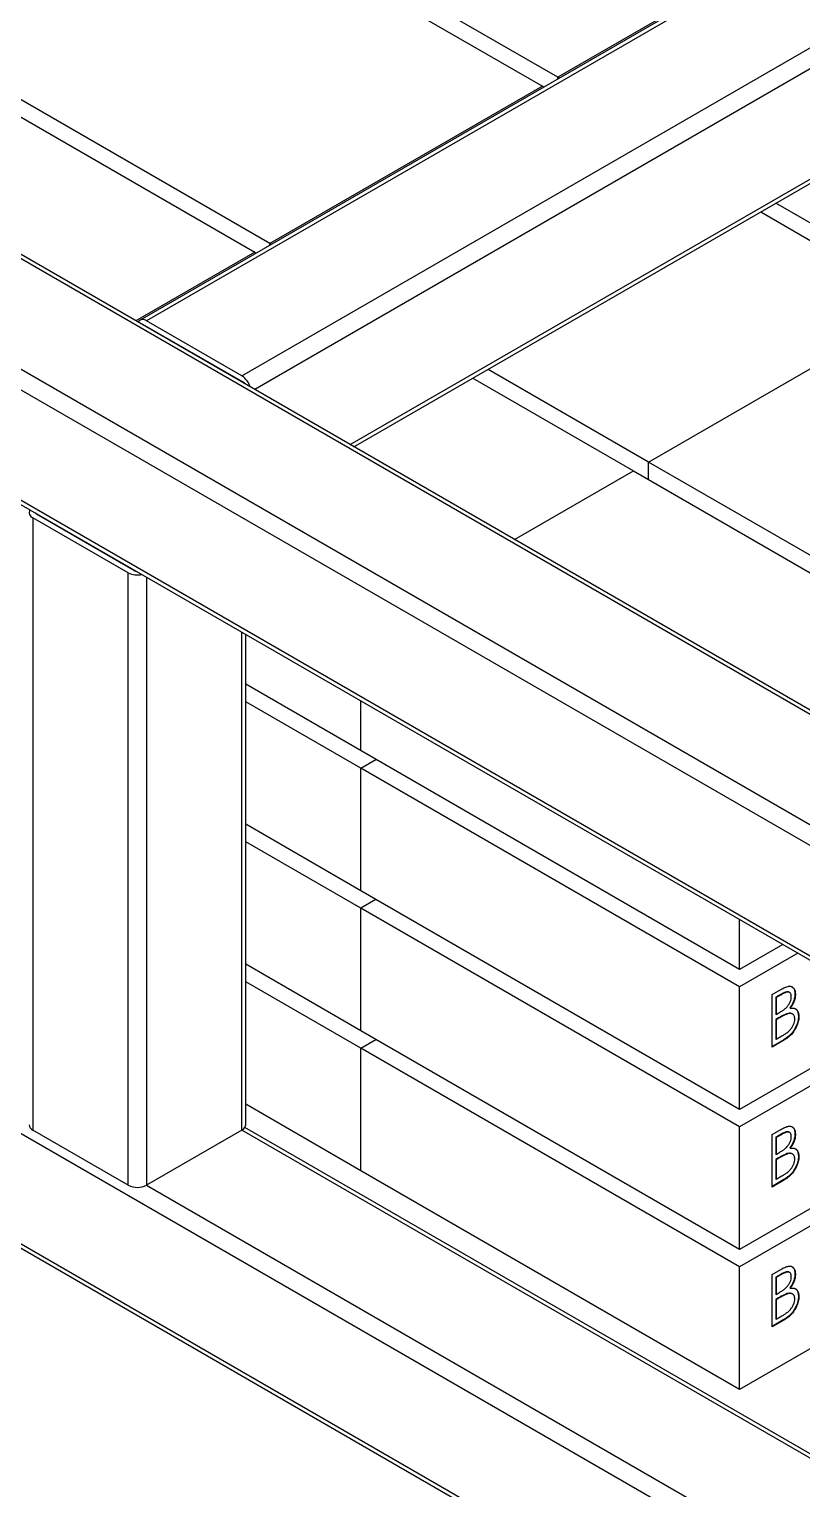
# Model space of a CAD drawing. Header units: millimetres. Extents: x 0 to 17520, y 0 to 12300.
# Drawn here: x 14155 to 14515, y 9813 to 10495 of the extents above; entities that cross this region are included whole.
import ezdxf

# ---------------------------------------------------------------- set-up
doc = ezdxf.new("R2010")
doc.units = ezdxf.units.MM
doc.header["$LTSCALE"] = 30

msp = doc.modelspace()

# ---------------------------------------------------------------- linework, layer by layer
for p, q in [((15302.553, 10991.499), (14206.537, 10358.783)), ((15305.552, 10991.202), (14209.537, 10358.486)), ((14254.085, 10332.769), (15350.1, 10965.485)), ((15354.343, 10958.137), (14260.085, 10326.436)), ((14304.64, 10300.714), (15354.343, 10906.695)), ((14306.398, 10299.7), (15353.1, 10903.948)), ((13338.735, 10804.857), (15027.306, 9830.066)), ((15027.306, 9881.5), (13427.83, 10804.857)), ((15027.306, 9820.268), (13330.25, 10799.958)), ((15027.306, 9883.528), (13433.83, 10803.422)), ((13330.25, 10748.516), (15027.306, 9768.826)), ((13332.735, 10745.051), (15027.306, 9766.797)), ((14401.516, 10472.156), (14224.74, 10574.207)), ((14217.669, 10570.125), (14394.445, 10468.074)), ((14528.796, 10545.632), (14401.516, 10472.156)), ((14083.318, 10492.566), (14260.095, 10390.515)), ((14267.166, 10394.597), (14090.389, 10496.648)), ((14401.516, 10471.342), (14401.516, 10472.156)), ((14402.221, 10471.749), (14401.516, 10472.156)), ((14394.445, 10468.074), (14267.166, 10394.597)), ((14394.445, 10468.074), (14395.15, 10467.667)), ((15027.306, 9473.238), (13330.25, 10452.928)), ((14496.253, 10409.301), (14571.222, 10366.023)), ((14578.293, 10370.105), (14503.325, 10413.383)), ((13330.25, 10401.486), (15027.306, 9421.796)), ((13332.735, 10398.021), (15027.306, 9419.767)), ((14260.095, 10390.515), (14204.59, 10358.472)), ((14260.095, 10390.515), (14260.799, 10390.108)), ((14267.166, 10393.783), (14267.166, 10394.597)), ((14267.871, 10394.19), (14267.166, 10394.597)), ((14443.943, 10292.546), (14571.222, 10366.023)), ((14208.971, 10356.2), (14208.749, 10356.071)), ((14254.65, 10329.83), (14208.971, 10356.2)), ((14254.085, 10332.769), (14209.537, 10358.486)), ((14443.943, 10292.546), (14368.974, 10335.824)), ((14254.436, 10329.697), (14254.658, 10329.825)), ((14361.903, 10331.742), (14436.872, 10288.464)), ((14381.366, 10256.421), (14436.872, 10288.464)), ((14436.872, 10288.464), (14613.648, 10186.413)), ((14620.719, 10190.495), (14443.943, 10292.546)), ((14443.943, 10284.382), (14443.943, 10292.546)), ((14201.052, 10240.913), (14156.504, 10266.63)), ((14156.504, 10266.63), (14156.504, 9980.841)), ((14158.201, 10268.52), (14158.201, 10268.263)), ((14203.88, 10241.893), (14158.201, 10268.263)), ((14201.052, 9955.124), (14201.052, 10240.913)), ((14203.88, 10241.893), (14203.88, 10242.15)), ((14209.537, 10238.885), (14209.537, 9955.124)), ((14254.085, 9980.841), (14254.085, 10213.168)), ((14255.842, 9983.29), (14255.842, 10212.153)), ((14486.369, 10055.778), (14255.842, 10188.859)), ((14309.593, 10149.664), (14255.842, 10180.693)), ((14309.593, 10157.829), (14309.593, 10181.124)), ((14309.593, 10149.664), (14316.665, 10153.747)), ((14309.593, 10092.506), (14309.593, 10149.664)), ((14486.369, 10047.613), (14309.593, 10149.664)), ((14309.593, 10092.506), (14255.842, 10123.535)), ((14309.593, 10084.341), (14255.842, 10115.37)), ((14486.369, 9990.455), (14309.593, 10092.506)), ((14316.665, 10088.423), (14309.593, 10084.341)), ((14309.593, 10027.183), (14309.593, 10084.341)), ((14486.369, 9982.29), (14309.593, 10084.341)), ((14486.369, 10055.778), (14486.369, 10079.073)), ((14506.545, 10067.425), (14486.369, 10055.778)), ((14513.617, 10063.343), (14486.369, 10047.613)), ((14309.593, 10027.183), (14255.842, 10058.212)), ((14309.593, 10019.017), (14255.842, 10050.047)), ((14486.369, 9990.455), (14486.369, 10047.613)), ((14501.562, 10044.063), (14505.701, 10046.453)), ((14501.562, 10019.567), (14501.562, 10044.063)), ((14505.838, 10044.264), (14503.254, 10042.772)), ((14503.254, 10042.772), (14503.254, 10034.921)), ((14503.254, 10042.772), (14503.466, 10042.65)), ((14506.05, 10044.141), (14503.466, 10042.65)), ((14503.466, 10042.65), (14503.466, 10034.799)), ((14505.838, 10044.264), (14506.05, 10044.141)), ((14509.783, 10045.005), (14509.518, 10045.158)), ((14512.441, 10044.273), (14512.229, 10044.396)), ((14563.123, 10034.764), (14486.369, 9990.455)), ((14503.254, 10034.921), (14503.466, 10034.799)), ((14503.466, 10034.799), (14504.745, 10035.537)), ((14508.485, 10035.139), (14508.697, 10035.016)), ((14509.989, 10037.647), (14509.777, 10037.769)), ((14511.129, 10034.94), (14510.864, 10035.093)), ((14570.195, 10030.681), (14486.369, 9982.29)), ((14504.516, 10033.137), (14503.254, 10032.409)), ((14503.254, 10032.409), (14503.254, 10023.301)), ((14503.254, 10032.409), (14503.466, 10032.286)), ((14504.728, 10033.015), (14503.466, 10032.286)), ((14503.466, 10032.286), (14503.466, 10023.179)), ((14504.516, 10033.137), (14504.728, 10033.015)), ((14514.073, 10033.743), (14513.861, 10033.865)), ((14486.369, 9925.132), (14309.593, 10027.183)), ((14309.593, 10019.017), (14316.665, 10023.1)), ((14507.299, 10022.879), (14501.562, 10019.567)), ((14507.087, 10023.001), (14501.563, 10019.812)), ((14503.254, 10023.301), (14503.466, 10023.179)), ((14503.466, 10023.179), (14506.177, 10024.744)), ((14507.299, 10022.879), (14507.087, 10023.001)), ((14486.369, 9916.966), (14309.593, 10019.017)), ((14309.593, 9961.859), (14309.593, 10019.017)), ((14613.648, 9998.608), (14486.369, 9925.132)), ((14309.593, 9961.859), (14255.842, 9992.889)), ((14613.648, 9990.443), (14486.369, 9916.966)), ((14201.052, 9955.124), (14156.504, 9980.841)), ((14254.085, 9980.841), (14209.537, 9955.124)), ((14976.758, 9563.65), (14254.085, 9980.841)), ((14976.758, 9565.679), (14255.461, 9982.075)), ((14486.369, 9925.132), (14486.369, 9982.29)), ((14501.562, 9978.74), (14505.701, 9981.129)), ((14509.783, 9979.681), (14509.518, 9979.834)), ((14501.562, 9954.244), (14501.562, 9978.74)), ((14505.838, 9978.941), (14503.254, 9977.449)), ((14503.254, 9977.449), (14503.254, 9969.598)), ((14503.254, 9977.449), (14503.466, 9977.327)), ((14506.05, 9978.818), (14503.466, 9977.327)), ((14503.466, 9977.327), (14503.466, 9969.475)), ((14505.838, 9978.941), (14506.05, 9978.818)), ((14512.441, 9978.95), (14512.229, 9979.073)), ((14503.254, 9969.598), (14503.466, 9969.475)), ((14504.516, 9967.814), (14503.254, 9967.085)), ((14503.254, 9967.085), (14503.254, 9957.978)), ((14503.254, 9967.085), (14503.466, 9966.963)), ((14503.466, 9969.475), (14504.745, 9970.214)), ((14504.728, 9967.691), (14503.466, 9966.963)), ((14503.466, 9966.963), (14503.466, 9957.855)), ((14504.516, 9967.814), (14504.728, 9967.691)), ((14508.485, 9969.816), (14508.697, 9969.693)), ((14509.989, 9972.323), (14509.777, 9972.446)), ((14511.129, 9969.617), (14510.864, 9969.77)), ((14514.073, 9968.419), (14513.861, 9968.542)), ((14486.369, 9859.808), (14309.593, 9961.859)), ((14503.466, 9957.855), (14506.177, 9959.42)), ((14209.537, 9955.124), (14976.758, 9512.217)), ((14507.299, 9957.556), (14501.562, 9954.244)), ((14507.087, 9957.678), (14501.563, 9954.489)), ((14503.254, 9957.978), (14503.466, 9957.855)), ((14507.299, 9957.556), (14507.087, 9957.678)), ((14613.648, 9933.285), (14486.369, 9859.808)), ((14486.369, 9859.808), (14486.369, 9916.966)), ((14501.562, 9913.417), (14505.701, 9915.806)), ((14501.562, 9888.921), (14501.562, 9913.417)), ((14505.838, 9913.617), (14503.254, 9912.126)), ((14503.254, 9912.126), (14503.254, 9904.275)), ((14503.254, 9912.126), (14503.466, 9912.003)), ((14506.05, 9913.495), (14503.466, 9912.003)), ((14503.466, 9912.003), (14503.466, 9904.152)), ((14505.838, 9913.617), (14506.05, 9913.495)), ((14509.783, 9914.358), (14509.518, 9914.511)), ((14512.441, 9913.627), (14512.229, 9913.749)), ((14503.466, 9904.152), (14504.745, 9904.89)), ((14509.989, 9907), (14509.777, 9907.122)), ((14503.254, 9904.275), (14503.466, 9904.152)), ((14504.516, 9902.491), (14503.254, 9901.762)), ((14503.254, 9901.762), (14503.254, 9892.655)), ((14503.254, 9901.762), (14503.466, 9901.64)), ((14504.728, 9902.368), (14503.466, 9901.64)), ((14503.466, 9901.64), (14503.466, 9892.532)), ((14504.516, 9902.491), (14504.728, 9902.368)), ((14508.485, 9904.492), (14508.697, 9904.37)), ((14511.129, 9904.294), (14510.864, 9904.447)), ((14514.073, 9903.096), (14513.861, 9903.218)), ((14507.299, 9892.232), (14501.562, 9888.921)), ((14507.087, 9892.355), (14501.563, 9889.166)), ((14503.254, 9892.655), (14503.466, 9892.532)), ((14503.466, 9892.532), (14506.177, 9894.097)), ((14507.299, 9892.232), (14507.087, 9892.355))]:
    msp.add_line(p, q)
for centre, radius, start, end in [((14207.883, 10356.495), 2.588, 50.291043, 148.54404), ((14208.332, 10355.213), 1.176, 57.061832, 95.952373), ((14249.074, 10324.963), 9.276, 16.970957, 57.30408), ((14253.264, 10327.55), 2.668, 36.405183, 58.701011), ((14157.401, 10269.058), 2.588, 151.451929, 249.718557), ((14158.735, 10269.31), 1.175, 204.021366, 242.954343), ((14205.307, 10249.158), 9.278, 242.701324, 283.029839), ((14205.161, 10244.233), 2.668, 241.299402, 263.615155), ((14157.749, 9983.59), 3.018, 185.693893, 245.625354), ((14252.839, 9983.59), 3.018, 294.375606, 354.303846), ((14205.294, 9963.312), 9.222, 242.609538, 297.390626)]:
    msp.add_arc(centre, radius, start, end)
for points, knots in [([(14505.701, 10046.453), (14506.305, 10046.784), (14507.512, 10047.445), (14509.306, 10048.079), (14510.788, 10047.915), (14511.757, 10047.054), (14512.343, 10045.864), (14512.408, 10044.804), (14512.441, 10044.273)], [0, 0, 0, 0, 0.18702083, 0.37372591, 0.55994125, 0.70661959, 0.85330924, 1, 1, 1, 1]), ([(14504.745, 10035.537), (14505.176, 10035.793), (14506.038, 10036.306), (14507.325, 10037.202), (14508.478, 10038.245), (14509.385, 10039.467), (14510.025, 10040.688), (14510.459, 10041.964), (14510.511, 10042.741), (14510.537, 10043.13)], [0, 0, 0, 0, 0.1669515, 0.3338126, 0.500275, 0.6252647, 0.7502395, 0.8751516, 1, 1, 1, 1]), ([(14509.535, 10045.128), (14509.516, 10045.146), (14509.34, 10045.307), (14508.634, 10045.399), (14507.388, 10045.104), (14506.355, 10044.544), (14505.838, 10044.264)], [0, 0, 0, 0, 0.0232751, 0.2186806, 0.6087124, 1, 1, 1, 1]), ([(14510.537, 10043.13), (14510.522, 10043.42), (14510.491, 10043.998), (14510.205, 10044.68), (14509.714, 10045.1), (14508.867, 10045.31), (14507.593, 10044.971), (14506.565, 10044.418), (14506.05, 10044.141)], [0, 0, 0, 0, 0.1250861, 0.2500293, 0.3749848, 0.5000266, 0.7496115, 1, 1, 1, 1]), ([(14512.229, 10044.396), (14512.195, 10043.795), (14512.126, 10042.595), (14511.555, 10040.763), (14510.757, 10039.11), (14510.104, 10038.216), (14509.777, 10037.769)], [0, 0, 0, 0, 0.2799303, 0.5596698, 0.7797673, 1, 1, 1, 1]), ([(14512.441, 10044.273), (14512.407, 10043.673), (14512.338, 10042.472), (14511.767, 10040.641), (14510.97, 10038.988), (14510.316, 10038.094), (14509.989, 10037.647)], [0, 0, 0, 0, 0.2799303, 0.5596698, 0.7797673, 1, 1, 1, 1]), ([(14510.712, 10047.777), (14510.991, 10047.579), (14511.587, 10047.157), (14512.126, 10045.978), (14512.195, 10044.923), (14512.229, 10044.396)], [0, 0, 0, 0, 0.3047038, 0.6523506, 1, 1, 1, 1]), ([(14508.485, 10035.139), (14507.747, 10034.818), (14506.429, 10034.246), (14505.101, 10033.476), (14504.516, 10033.137)], [0, 0, 0, 0, 0.5597271, 1, 1, 1, 1]), ([(14508.697, 10035.016), (14507.959, 10034.696), (14506.641, 10034.123), (14505.313, 10033.354), (14504.728, 10033.015)], [0, 0, 0, 0, 0.5597271, 1, 1, 1, 1]), ([(14510.853, 10035.023), (14510.796, 10035.081), (14510.497, 10035.381), (14509.649, 10035.402), (14508.873, 10035.227), (14508.485, 10035.139)], [0, 0, 0, 0, 0.1062171, 0.5529446, 1, 1, 1, 1]), ([(14512.169, 10032.643), (14512.106, 10033.21), (14511.98, 10034.344), (14511.011, 10035.118), (14509.881, 10035.309), (14509.092, 10035.114), (14508.697, 10035.016)], [0, 0, 0, 0, 0.2790369, 0.5586225, 0.7792302, 1, 1, 1, 1]), ([(14509.989, 10037.647), (14510.625, 10037.716), (14511.894, 10037.854), (14513.23, 10036.985), (14513.956, 10035.531), (14514.034, 10034.339), (14514.073, 10033.743)], [0, 0, 0, 0, 0.280379, 0.5596084, 0.7797601, 1, 1, 1, 1]), ([(14512.229, 10037.392), (14512.508, 10037.256), (14513.182, 10036.926), (14513.733, 10035.634), (14513.818, 10034.455), (14513.861, 10033.865)], [0, 0, 0, 0, 0.2606019, 0.630227, 1, 1, 1, 1]), ([(14506.177, 10024.744), (14506.624, 10025.008), (14507.516, 10025.536), (14508.848, 10026.468), (14510.035, 10027.571), (14510.963, 10028.848), (14511.616, 10030.112), (14512.084, 10031.432), (14512.141, 10032.24), (14512.169, 10032.643)], [0, 0, 0, 0, 0.1669441, 0.333812, 0.5002195, 0.6252232, 0.750202, 0.8751365, 1, 1, 1, 1]), ([(14513.861, 10033.865), (14513.81, 10033.104), (14513.708, 10031.582), (14512.76, 10029.078), (14511.306, 10026.617), (14509.323, 10024.439), (14507.833, 10023.481), (14507.087, 10023.001)], [0, 0, 0, 0, 0.186672, 0.37319171, 0.55994223, 0.77970863, 1, 1, 1, 1]), ([(14514.073, 10033.743), (14514.022, 10032.981), (14513.92, 10031.459), (14512.972, 10028.955), (14511.518, 10026.494), (14509.535, 10024.316), (14508.045, 10023.358), (14507.299, 10022.879)], [0, 0, 0, 0, 0.186672, 0.37319171, 0.55994223, 0.77970863, 1, 1, 1, 1]), ([(14505.701, 9981.129), (14506.305, 9981.46), (14507.512, 9982.122), (14509.306, 9982.756), (14510.788, 9982.591), (14511.757, 9981.73), (14512.343, 9980.541), (14512.408, 9979.48), (14512.441, 9978.95)], [0, 0, 0, 0, 0.1870224, 0.3737298, 0.5599464, 0.7066258, 0.8533125, 1, 1, 1, 1]), ([(14509.535, 9979.805), (14509.516, 9979.822), (14509.34, 9979.983), (14508.634, 9980.075), (14507.388, 9979.781), (14506.355, 9979.221), (14505.838, 9978.941)], [0, 0, 0, 0, 0.02326698, 0.21866846, 0.60870798, 1, 1, 1, 1]), ([(14510.537, 9977.807), (14510.522, 9978.096), (14510.491, 9978.675), (14510.205, 9979.357), (14509.714, 9979.776), (14508.867, 9979.987), (14507.594, 9979.648), (14506.565, 9979.095), (14506.05, 9978.818)], [0, 0, 0, 0, 0.1250923, 0.2500349, 0.3749898, 0.5000269, 0.7496127, 1, 1, 1, 1]), ([(14510.712, 9982.453), (14510.991, 9982.256), (14511.587, 9981.834), (14512.126, 9980.655), (14512.195, 9979.6), (14512.229, 9979.073)], [0, 0, 0, 0, 0.3047154, 0.6523568, 1, 1, 1, 1]), ([(14504.745, 9970.214), (14505.176, 9970.47), (14506.038, 9970.983), (14507.325, 9971.878), (14508.478, 9972.922), (14509.385, 9974.144), (14510.025, 9975.364), (14510.459, 9976.64), (14510.511, 9977.418), (14510.537, 9977.807)], [0, 0, 0, 0, 0.1669524, 0.3338142, 0.5002774, 0.6252676, 0.7502388, 0.8751565, 1, 1, 1, 1]), ([(14512.229, 9979.073), (14512.195, 9978.472), (14512.126, 9977.272), (14511.555, 9975.44), (14510.757, 9973.787), (14510.104, 9972.893), (14509.777, 9972.446)], [0, 0, 0, 0, 0.2799419, 0.55967, 0.7797705, 1, 1, 1, 1]), ([(14512.441, 9978.95), (14512.407, 9978.35), (14512.338, 9977.149), (14511.767, 9975.317), (14510.97, 9973.665), (14510.316, 9972.771), (14509.989, 9972.323)], [0, 0, 0, 0, 0.2799419, 0.55967, 0.7797705, 1, 1, 1, 1]), ([(14508.485, 9969.816), (14507.747, 9969.495), (14506.429, 9968.922), (14505.101, 9968.153), (14504.516, 9967.814)], [0, 0, 0, 0, 0.55972721, 1, 1, 1, 1]), ([(14508.697, 9969.693), (14507.959, 9969.373), (14506.641, 9968.8), (14505.313, 9968.03), (14504.728, 9967.691)], [0, 0, 0, 0, 0.55972721, 1, 1, 1, 1]), ([(14506.177, 9959.42), (14506.624, 9959.685), (14507.516, 9960.213), (14508.848, 9961.144), (14510.035, 9962.248), (14510.963, 9963.524), (14511.616, 9964.789), (14512.084, 9966.109), (14512.141, 9966.917), (14512.169, 9967.32)], [0, 0, 0, 0, 0.1669425, 0.3338088, 0.5002149, 0.6252174, 0.7501991, 0.8751324, 1, 1, 1, 1]), ([(14513.861, 9968.542), (14513.81, 9967.78), (14513.708, 9966.258), (14512.76, 9963.755), (14511.306, 9961.293), (14509.323, 9959.116), (14507.833, 9958.158), (14507.087, 9957.678)], [0, 0, 0, 0, 0.18667498, 0.37319723, 0.55994662, 0.77970997, 1, 1, 1, 1]), ([(14514.073, 9968.419), (14514.022, 9967.658), (14513.92, 9966.136), (14512.972, 9963.632), (14511.518, 9961.171), (14509.535, 9958.993), (14508.045, 9958.035), (14507.299, 9957.556)], [0, 0, 0, 0, 0.18667498, 0.37319723, 0.55994662, 0.77970997, 1, 1, 1, 1]), ([(14510.853, 9969.7), (14510.796, 9969.758), (14510.497, 9970.057), (14509.649, 9970.079), (14508.873, 9969.903), (14508.485, 9969.816)], [0, 0, 0, 0, 0.1061949, 0.552931, 1, 1, 1, 1]), ([(14512.169, 9967.32), (14512.106, 9967.887), (14511.98, 9969.021), (14511.011, 9969.795), (14509.881, 9969.985), (14509.092, 9969.791), (14508.697, 9969.693)], [0, 0, 0, 0, 0.2790395, 0.5586158, 0.7792257, 1, 1, 1, 1]), ([(14509.989, 9972.323), (14510.625, 9972.393), (14511.894, 9972.531), (14513.23, 9971.662), (14513.956, 9970.208), (14514.034, 9969.016), (14514.073, 9968.419)], [0, 0, 0, 0, 0.2803818, 0.5596097, 0.7797637, 1, 1, 1, 1]), ([(14512.229, 9972.069), (14512.508, 9971.933), (14513.182, 9971.603), (14513.733, 9970.311), (14513.818, 9969.132), (14513.861, 9968.542)], [0, 0, 0, 0, 0.2606096, 0.6302357, 1, 1, 1, 1]), ([(14504.745, 9904.89), (14505.176, 9905.147), (14506.038, 9905.66), (14507.325, 9906.555), (14508.478, 9907.599), (14509.385, 9908.82), (14510.025, 9910.041), (14510.459, 9911.317), (14510.511, 9912.095), (14510.537, 9912.484)], [0, 0, 0, 0, 0.1669522, 0.3338138, 0.5002769, 0.6252639, 0.7502391, 0.8751566, 1, 1, 1, 1]), ([(14505.701, 9915.806), (14506.305, 9916.137), (14507.512, 9916.798), (14509.306, 9917.432), (14510.788, 9917.268), (14511.757, 9916.407), (14512.343, 9915.217), (14512.408, 9914.157), (14512.441, 9913.627)], [0, 0, 0, 0, 0.1870214, 0.373728, 0.5599439, 0.7066227, 0.8533088, 1, 1, 1, 1]), ([(14509.535, 9914.482), (14509.516, 9914.499), (14509.34, 9914.66), (14508.634, 9914.752), (14507.388, 9914.458), (14506.355, 9913.898), (14505.838, 9913.617)], [0, 0, 0, 0, 0.0232751, 0.218675, 0.6087112, 1, 1, 1, 1]), ([(14510.537, 9912.484), (14510.522, 9912.773), (14510.491, 9913.351), (14510.205, 9914.034), (14509.714, 9914.453), (14508.867, 9914.663), (14507.594, 9914.324), (14506.565, 9913.772), (14506.05, 9913.495)], [0, 0, 0, 0, 0.1250857, 0.2500285, 0.3749889, 0.5000262, 0.7496124, 1, 1, 1, 1]), ([(14512.229, 9913.749), (14512.195, 9913.149), (14512.126, 9911.948), (14511.555, 9910.116), (14510.757, 9908.464), (14510.104, 9907.57), (14509.777, 9907.122)], [0, 0, 0, 0, 0.2799346, 0.5596706, 0.7797653, 1, 1, 1, 1]), ([(14512.441, 9913.627), (14512.407, 9913.026), (14512.338, 9911.826), (14511.767, 9909.994), (14510.97, 9908.341), (14510.316, 9907.447), (14509.989, 9907)], [0, 0, 0, 0, 0.2799346, 0.5596706, 0.7797653, 1, 1, 1, 1]), ([(14510.712, 9917.13), (14510.991, 9916.933), (14511.587, 9916.511), (14512.126, 9915.332), (14512.195, 9914.277), (14512.229, 9913.749)], [0, 0, 0, 0, 0.3047123, 0.6523501, 1, 1, 1, 1]), ([(14509.989, 9907), (14510.625, 9907.069), (14511.894, 9907.208), (14513.23, 9906.338), (14513.956, 9904.885), (14514.034, 9903.692), (14514.073, 9903.096)], [0, 0, 0, 0, 0.2803785, 0.5596056, 0.7797643, 1, 1, 1, 1]), ([(14512.229, 9906.746), (14512.508, 9906.609), (14513.182, 9906.279), (14513.733, 9904.987), (14513.818, 9903.808), (14513.861, 9903.218)], [0, 0, 0, 0, 0.26060209, 0.63023637, 1, 1, 1, 1]), ([(14508.485, 9904.492), (14507.747, 9904.172), (14506.429, 9903.599), (14505.101, 9902.829), (14504.516, 9902.491)], [0, 0, 0, 0, 0.55972675, 1, 1, 1, 1]), ([(14508.697, 9904.37), (14507.959, 9904.049), (14506.641, 9903.477), (14505.313, 9902.707), (14504.728, 9902.368)], [0, 0, 0, 0, 0.55972675, 1, 1, 1, 1]), ([(14506.177, 9894.097), (14506.624, 9894.361), (14507.516, 9894.889), (14508.848, 9895.821), (14510.035, 9896.925), (14510.963, 9898.201), (14511.616, 9899.465), (14512.084, 9900.786), (14512.141, 9901.593), (14512.169, 9901.997)], [0, 0, 0, 0, 0.1669433, 0.3338106, 0.5002175, 0.6252207, 0.750203, 0.875137, 1, 1, 1, 1]), ([(14513.861, 9903.218), (14513.81, 9902.457), (14513.708, 9900.935), (14512.76, 9898.431), (14511.306, 9895.97), (14509.323, 9893.792), (14507.833, 9892.834), (14507.087, 9892.355)], [0, 0, 0, 0, 0.18667163, 0.37319465, 0.55994481, 0.77970907, 1, 1, 1, 1]), ([(14514.073, 9903.096), (14514.022, 9902.335), (14513.92, 9900.813), (14512.972, 9898.309), (14511.518, 9895.848), (14509.535, 9893.67), (14508.045, 9892.712), (14507.299, 9892.232)], [0, 0, 0, 0, 0.18667163, 0.37319465, 0.55994481, 0.77970907, 1, 1, 1, 1]), ([(14510.853, 9904.377), (14510.796, 9904.434), (14510.497, 9904.734), (14509.649, 9904.755), (14508.873, 9904.58), (14508.485, 9904.492)], [0, 0, 0, 0, 0.1062057, 0.5529364, 1, 1, 1, 1]), ([(14512.169, 9901.997), (14512.106, 9902.563), (14511.98, 9903.698), (14511.011, 9904.472), (14509.881, 9904.662), (14509.092, 9904.467), (14508.697, 9904.37)], [0, 0, 0, 0, 0.2790378, 0.5586184, 0.779227, 1, 1, 1, 1])]:
    msp.add_open_spline(points, degree=3, knots=knots)

doc.saveas('drawing.dxf')
